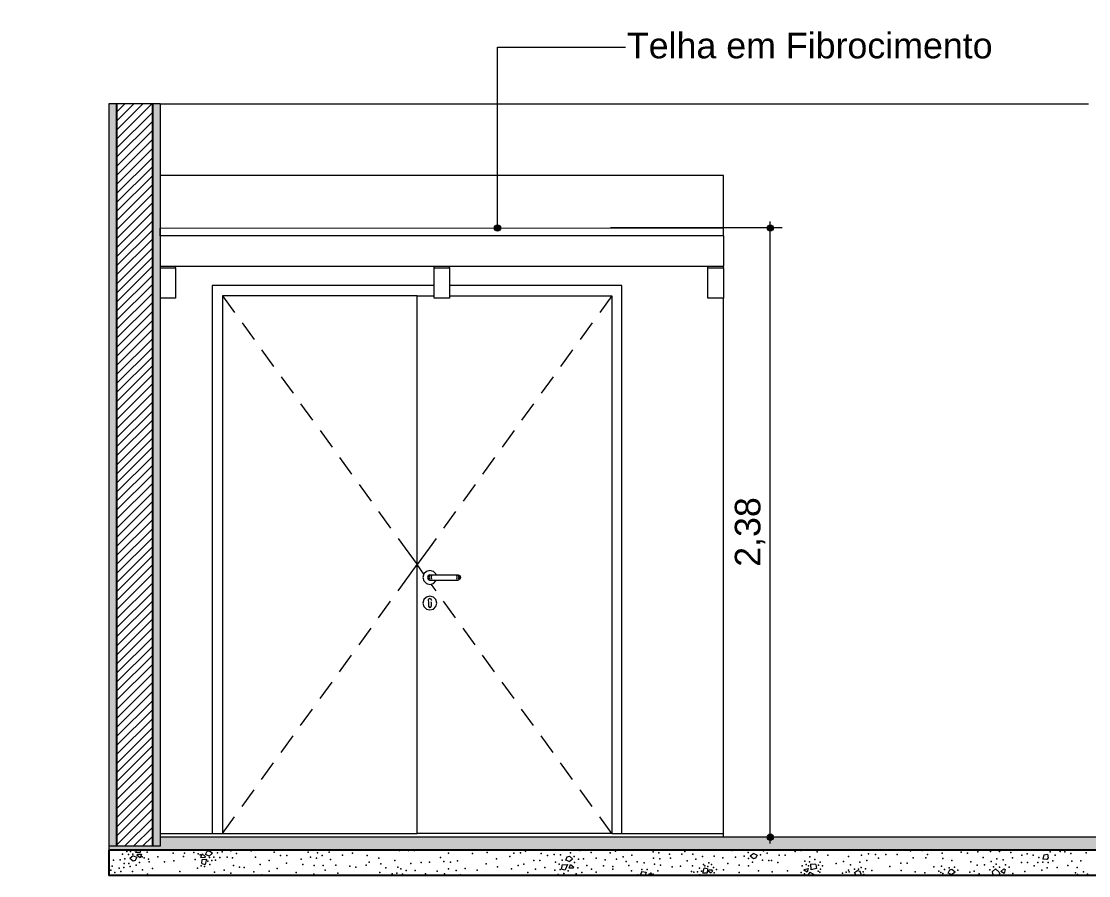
# Model space of a CAD drawing. Header units: metres. Extents: x -77 to 97, y 0 to 6.
# Drawn here: x -33.675 to -29.506, y -0.373 to 2.965 of the extents above; entities that cross this region are included whole.
import ezdxf

# ---------------------------------------------------------------- set-up
doc = ezdxf.new("R2010")
doc.units = ezdxf.units.M
doc.header["$MEASUREMENT"] = 0
doc.linetypes.add('broken', pattern=[2.46944, 1.41111, -1.05833])
for name, color, linetype in [('COTAS CORTE', 7, 'Continuous'), ('LAJES.EST', 7, 'Continuous'), ('NOTAS-LAYOUT.EXEC', 7, 'Continuous'), ('PAREDE CONSTRUIR', 7, 'Continuous')]:
    doc.layers.add(name, color=color, linetype=linetype)
for name, color, linetype, lineweight, true_color in [('COTAS CORTE_Caneta_No__25', 7, 'Continuous', 13, 0x982312), ('ESTRUTURA-COB.EST_Caneta_No__16', 7, 'Continuous', 0, 0xc9c9c9), ('LAJES.EST_Caneta_No__16', 7, 'Continuous', 0, 0xc9c9c9), ('LAJES.EST_Caneta_No__95', 7, 'Continuous', 0, 0xaeaeae), ('PAREDE CONSTRUIR_Caneta_No__16', 7, 'Continuous', 0, 0xc9c9c9), ('Portas Archicad_Caneta_No__16', 7, 'Continuous', 0, 0xc9c9c9), ('S-BEAM-____-OTLN.IFC Model_Caneta_No__16', 7, 'Continuous', 0, 0xc9c9c9)]:
    doc.layers.add(name, color=color, linetype=linetype, lineweight=lineweight, true_color=true_color)
for name, color, linetype, lineweight in [('LAJES.EST_Caneta_No__241', 7, 'Continuous', 13), ('LAJES.EST_Caneta_No__3', 7, 'Continuous', 25), ('NOTAS-LAYOUT.EXEC_Caneta_No__241', 7, 'Continuous', 13), ('NOTAS-LAYOUT.EXEC_Caneta_No__5', 7, 'Continuous', 15), ('PAREDE CONSTRUIR_Caneta_No__241', 7, 'Continuous', 13), ('PAREDE CONSTRUIR_Caneta_No__3', 7, 'Continuous', 25)]:
    doc.layers.add(name, color=color, linetype=linetype, lineweight=lineweight)
doc.styles.add('ESTILO_GERADO_1', font='arial.ttf')
doc.dimstyles.new('ESTILO_GERADO__10', dxfattribs={"dimtxt": 0.1, "dimasz": 0.0475, "dimexe": 0.18, "dimexo": 0.624631, "dimgap": 0, "dimtad": 1, "dimzin": 0, "dimdsep": 46, "dimtxsty": 'ESTILO_GERADO_1', "dimblk": 'ARROWHEAD_11', "dimblk1": 'ARROWHEAD_11', "dimblk2": 'ARROWHEAD_11', "dimcen": 0.09, "dimclrd": 256, "dimclre": 256, "dimclrt": 256, "dimadec": 0, "dimazin": 0, "dimtfac": 1, "dimtdec": 4, "dimtmove": 0, "dimatfit": 3, "dimfxl": 0, "dimtolj": 1, "dimtzin": 0, "dimarcsym": 0})
doc.dimstyles.new('ESTILO_GERADO__9', dxfattribs={"dimtxt": 0.1, "dimasz": 0.0475, "dimexe": 0.18, "dimexo": 0.712446, "dimgap": 0, "dimtad": 1, "dimzin": 0, "dimdsep": 46, "dimtxsty": 'ESTILO_GERADO_1', "dimblk": 'ARROWHEAD_11', "dimblk1": 'ARROWHEAD_11', "dimblk2": 'ARROWHEAD_11', "dimcen": 0.09, "dimclrd": 256, "dimclre": 256, "dimclrt": 256, "dimadec": 0, "dimazin": 0, "dimtfac": 1, "dimtdec": 4, "dimtmove": 0, "dimatfit": 3, "dimfxl": 0, "dimtolj": 1, "dimtzin": 0, "dimarcsym": 0})

# ---------------------------------------------------------------- blocks, each defined once
blk = doc.blocks.new('*X50', base_point=(43.1813, -0.208))
at = {"layer": 'LAJES.EST_Caneta_No__241', "color": 7, "linetype": 'Continuous', "lineweight": 13}
for p, q in [((-33.2273, -0.2831), (-33.2248, -0.273)), ((-33.2099, -0.282), (-33.2273, -0.2831)), ((-33.2221, -0.2937), (-33.2208, -0.2885)), ((-33.2208, -0.2885), (-33.2049, -0.2892)), ((-33.2049, -0.2892), (-33.2106, -0.3032)), ((-33.2095, -0.273), (-33.2099, -0.282)), ((-32.9738, -0.3023), (-32.9681, -0.2883)), ((-32.9681, -0.2883), (-32.9566, -0.2978)), ((-32.9547, -0.2902), (-32.9485, -0.2774)), ((-32.9413, -0.2966), (-32.9547, -0.2902)), ((-32.9485, -0.2774), (-32.9403, -0.2754)), ((-32.9413, -0.2966), (-32.9277, -0.2854)), ((-32.9403, -0.2754), (-32.9277, -0.2854)), ((-30.814, -0.286), (-30.8276, -0.2972)), ((-30.8196, -0.2752), (-30.8222, -0.273)), ((-30.8187, -0.273), (-30.8196, -0.2752)), ((-30.814, -0.286), (-30.8007, -0.2924)), ((-30.8074, -0.275), (-30.8066, -0.273)), ((-30.7865, -0.2731), (-30.8074, -0.275)), ((-30.7865, -0.273), (-30.7865, -0.2731)), ((-29.6827, -0.2747), (-29.6832, -0.273)), ((-29.6798, -0.273), (-29.6827, -0.2747)), ((-29.6806, -0.2919), (-29.6661, -0.2889)), ((-29.6661, -0.2889), (-29.6633, -0.3028)), ((-33.2374, -0.2949), (-33.251, -0.3061)), ((-33.2384, -0.3161), (-33.251, -0.3061)), ((-33.2302, -0.3141), (-33.2384, -0.3161)), ((-33.2374, -0.2949), (-33.224, -0.3013)), ((-33.224, -0.3013), (-33.2302, -0.3141)), ((-33.2106, -0.3032), (-33.2221, -0.2937)), ((-32.9579, -0.303), (-32.9738, -0.3023)), ((-32.9695, -0.3261), (-32.9688, -0.3095)), ((-32.9695, -0.3261), (-32.9565, -0.329)), ((-32.9688, -0.3095), (-32.9514, -0.3084)), ((-32.9566, -0.2978), (-32.9579, -0.303)), ((-32.9514, -0.3084), (-32.9565, -0.329)), ((-31.5633, -0.3479), (-31.5627, -0.3312)), ((-31.5627, -0.3312), (-31.5418, -0.3294)), ((-31.5418, -0.3294), (-31.5503, -0.3507)), ((-31.5485, -0.3119), (-31.5424, -0.2992)), ((-31.5351, -0.3183), (-31.5485, -0.3119)), ((-31.5424, -0.2992), (-31.5342, -0.2972)), ((-31.5352, -0.3432), (-31.5296, -0.3292)), ((-31.5351, -0.3183), (-31.5215, -0.3072)), ((-31.5342, -0.2972), (-31.5215, -0.3072)), ((-31.5296, -0.3292), (-31.518, -0.3387)), ((-30.815, -0.3072), (-30.8276, -0.2972)), ((-30.8068, -0.3052), (-30.815, -0.3072)), ((-30.8007, -0.2924), (-30.8068, -0.3052)), ((-30.5896, -0.3505), (-30.5903, -0.3278)), ((-30.5713, -0.3288), (-30.5903, -0.3278)), ((-30.5713, -0.3288), (-30.5693, -0.3454)), ((-29.6806, -0.2919), (-29.6848, -0.309)), ((-29.6686, -0.3094), (-29.6848, -0.309)), ((-29.6633, -0.3028), (-29.6686, -0.3094)), ((-32.1912, -0.3725), (-32.1922, -0.373)), ((-32.1912, -0.3725), (-32.1908, -0.373)), ((-31.5633, -0.3479), (-31.5503, -0.3507)), ((-31.5193, -0.344), (-31.5352, -0.3432)), ((-31.518, -0.3387), (-31.5193, -0.344)), ((-31.2511, -0.3562), (-31.2556, -0.3687)), ((-31.2432, -0.373), (-31.2556, -0.3687)), ((-31.2511, -0.3562), (-31.2347, -0.3591)), ((-31.2347, -0.3591), (-31.2384, -0.373)), ((-31.2236, -0.3675), (-31.2268, -0.373)), ((-31.2116, -0.3669), (-31.2236, -0.3675)), ((-31.2094, -0.373), (-31.2116, -0.3669)), ((-31.0131, -0.3638), (-31.008, -0.3432)), ((-30.9957, -0.3627), (-31.0131, -0.3638)), ((-30.995, -0.346), (-31.008, -0.3432)), ((-30.995, -0.346), (-30.9957, -0.3627)), ((-30.9913, -0.3554), (-30.9899, -0.3501)), ((-30.9832, -0.3621), (-30.9913, -0.3554)), ((-30.9899, -0.3501), (-30.9773, -0.3507)), ((-30.9832, -0.3621), (-30.9777, -0.36)), ((-30.9752, -0.3538), (-30.9777, -0.36)), ((-30.9752, -0.3538), (-30.9773, -0.3507)), ((-30.6177, -0.3517), (-30.6174, -0.3491)), ((-30.6047, -0.3593), (-30.6177, -0.3517)), ((-30.6174, -0.3491), (-30.6013, -0.3446)), ((-30.6013, -0.3446), (-30.6047, -0.3593)), ((-30.5954, -0.3599), (-30.6043, -0.373)), ((-30.5954, -0.3599), (-30.5802, -0.3667)), ((-30.5693, -0.3454), (-30.5896, -0.3505)), ((-30.5802, -0.3667), (-30.5821, -0.373)), ((-30.4433, -0.373), (-30.4418, -0.3706)), ((-30.4418, -0.3706), (-30.4367, -0.373)), ((-30.4199, -0.361), (-30.4082, -0.353)), ((-30.4138, -0.373), (-30.4199, -0.361)), ((-30.4082, -0.353), (-30.4001, -0.3553)), ((-30.403, -0.373), (-30.3941, -0.3703)), ((-30.4001, -0.3553), (-30.3941, -0.3703)), ((-30.0545, -0.3627), (-30.0483, -0.35)), ((-30.0411, -0.3691), (-30.0545, -0.3627)), ((-30.0483, -0.35), (-30.0401, -0.3479)), ((-30.0411, -0.3691), (-30.0275, -0.3579)), ((-30.0401, -0.3479), (-30.0275, -0.3579)), ((-29.8808, -0.3573), (-29.8692, -0.3461)), ((-29.8799, -0.3656), (-29.8808, -0.3573)), ((-29.8799, -0.3656), (-29.8772, -0.373)), ((-29.8692, -0.3461), (-29.857, -0.3587)), ((-29.857, -0.3587), (-29.8527, -0.3657)), ((-29.8569, -0.373), (-29.8527, -0.3657)), ((-29.8484, -0.357), (-29.8374, -0.3468)), ((-29.8353, -0.3645), (-29.8484, -0.357)), ((-29.8374, -0.3468), (-29.8324, -0.3489)), ((-29.8324, -0.3489), (-29.8353, -0.3645))]:
    blk.add_line(p, q, dxfattribs=at)
for p in [(-33.2794, -0.2896), (-33.2626, -0.2786), (-33.2561, -0.2902), (-33.2481, -0.278), (-33.2385, -0.2889), (-33.2326, -0.2747), (-33.1833, -0.2813), (-33.0813, -0.2856), (-33.037, -0.2847), (-33.0013, -0.2829), (-32.9838, -0.2883), (-32.9084, -0.2844), (-32.8898, -0.2804), (-32.856, -0.2761), (-32.8337, -0.286), (-32.7773, -0.2754), (-32.7385, -0.2739), (-32.6875, -0.2814), (-32.5541, -0.2809), (-32.5183, -0.2835), (-32.5077, -0.2734), (-32.4726, -0.2811), (-32.381, -0.2848), (-32.1982, -0.2751), (-32.1627, -0.2744), (-32.1388, -0.2743), (-32.0061, -0.2846), (-31.913, -0.2867), (-31.8553, -0.283), (-31.7506, -0.2853), (-31.7247, -0.2843), (-31.7053, -0.2768), (-31.6442, -0.2861), (-31.5935, -0.2901), (-31.5693, -0.2916), (-31.5303, -0.2841), (-31.4929, -0.2751), (-31.4487, -0.2822), (-31.3896, -0.2737), (-31.3752, -0.2844), (-31.3535, -0.2779), (-31.3102, -0.2731), (-31.2068, -0.2803), (-31.1842, -0.2836), (-31.1431, -0.2895), (-31.0943, -0.2887), (-31.0828, -0.2791), (-31.0519, -0.2894), (-30.9636, -0.2731), (-30.8976, -0.2745), (-30.8358, -0.2825), (-30.7876, -0.2917), (-30.7754, -0.2761), (-30.7615, -0.2845), (-30.6525, -0.2792), (-30.6302, -0.2744), (-30.5656, -0.2799), (-30.3658, -0.2874), (-30.3389, -0.2903), (-30.2979, -0.2907), (-30.2533, -0.2907), (-30.2021, -0.2762), (-30.1557, -0.2746), (-30.1359, -0.29), (-30.0785, -0.2851), (-30.0035, -0.2813), (-29.9792, -0.285), (-29.9387, -0.2805), (-29.8895, -0.279), (-29.8546, -0.2789), (-29.8099, -0.2823), (-29.7457, -0.288), (-29.6561, -0.2804), (-29.617, -0.2792), (-29.599, -0.2798), (-29.575, -0.2863), (-29.5149, -0.2842), (-33.315, -0.313), (-33.2889, -0.311), (-33.2735, -0.3255), (-33.2703, -0.3071), (-33.2542, -0.3249), (-33.2257, -0.3323), (-33.2127, -0.3219), (-33.203, -0.2993), (-33.1949, -0.3032), (-33.1774, -0.3086), (-33.1755, -0.3196), (-33.1415, -0.3001), (-33.1153, -0.3194), (-33.0786, -0.315), (-33.041, -0.2985), (-32.9954, -0.3102), (-32.9757, -0.2922), (-32.9461, -0.3168), (-32.9402, -0.3026), (-32.9386, -0.329), (-32.9306, -0.3135), (-32.9226, -0.3013), (-32.9161, -0.3129), (-32.8993, -0.3019), (-32.8708, -0.3013), (-32.8495, -0.3035), (-32.8462, -0.3333), (-32.7602, -0.3013), (-32.7416, -0.3294), (-32.7063, -0.3144), (-32.6621, -0.2948), (-32.6395, -0.3238), (-32.6379, -0.2947), (-32.5818, -0.3082), (-32.5753, -0.3297), (-32.5456, -0.3006), (-32.5305, -0.3332), (-32.5212, -0.3044), (-32.4991, -0.294), (-32.4956, -0.3331), (-32.4672, -0.31), (-32.4464, -0.3315), (-32.4198, -0.2926), (-32.328, -0.3314), (-32.3238, -0.2941), (-32.3166, -0.3201), (-32.2786, -0.3042), (-32.2706, -0.3265), (-32.2158, -0.3133), (-32.1532, -0.3258), (-32.1128, -0.322), (-32.0808, -0.3199), (-32.0379, -0.3023), (-32.025, -0.3172), (-31.9981, -0.3201), (-31.9704, -0.3148), (-31.8587, -0.3262), (-31.8182, -0.3073), (-31.7671, -0.2982), (-31.7337, -0.3331), (-31.7114, -0.3283), (-31.6733, -0.3141), (-31.6497, -0.3141), (-31.6197, -0.2942), (-31.5877, -0.3199), (-31.5737, -0.3283), (-31.5616, -0.3127), (-31.5152, -0.298), (-31.5134, -0.3219), (-31.4984, -0.3082), (-31.4785, -0.3071), (-31.4663, -0.333), (-31.4294, -0.3043), (-31.3949, -0.3109), (-31.3504, -0.3092), (-31.3242, -0.2988), (-31.312, -0.3181), (-31.3023, -0.3329), (-31.2899, -0.2923), (-31.2696, -0.3188), (-31.242, -0.3225), (-31.205, -0.3043), (-31.201, -0.3284), (-31.1802, -0.3077), (-31.1784, -0.3317), (-31.1389, -0.3042), (-31.074, -0.3152), (-31.0397, -0.3087), (-31.0135, -0.2983), (-31.0105, -0.3296), (-30.9887, -0.3231), (-30.9785, -0.329), (-30.9691, -0.2966), (-30.9345, -0.3032), (-30.9152, -0.3253), (-30.8854, -0.3005), (-30.871, -0.3324), (-30.8508, -0.2962), (-30.834, -0.3064), (-30.8188, -0.3203), (-30.7798, -0.3128), (-30.7556, -0.3143), (-30.7442, -0.3133), (-30.7197, -0.3214), (-30.7142, -0.2934), (-30.6906, -0.2934), (-30.6143, -0.3164), (-30.6093, -0.3294), (-30.5964, -0.3185), (-30.5948, -0.2993), (-30.5747, -0.3094), (-30.5611, -0.3317), (-30.5543, -0.3208), (-30.5251, -0.2935), (-30.4925, -0.3259), (-30.4635, -0.3183), (-30.4439, -0.2977), (-30.436, -0.3303), (-30.4001, -0.3198), (-30.3935, -0.2927), (-30.3718, -0.3138), (-30.326, -0.3052), (-30.2391, -0.3241), (-30.2152, -0.324), (-30.1907, -0.3033), (-30.1419, -0.3033), (-30.0759, -0.3056), (-30.0401, -0.3134), (-29.9654, -0.3194), (-29.9417, -0.3315), (-29.9179, -0.302), (-29.9126, -0.331), (-29.8861, -0.318), (-29.8668, -0.3285), (-29.864, -0.3076), (-29.8396, -0.3114), (-29.831, -0.3311), (-29.8034, -0.3038), (-29.7685, -0.3219), (-29.767, -0.2927), (-29.7444, -0.3217), (-29.7223, -0.2925), (-29.7038, -0.3222), (-29.7002, -0.3022), (-29.6842, -0.3202), (-29.6638, -0.3221), (-29.6463, -0.3152), (-29.6372, -0.2926), (-29.5717, -0.3162), (-29.5357, -0.3153), (-33.3261, -0.3716), (-33.3256, -0.3511), (-33.3203, -0.3364), (-33.309, -0.3606), (-33.2922, -0.344), (-33.2863, -0.3566), (-33.2738, -0.3405), (-33.2497, -0.3375), (-33.2409, -0.3571), (-33.2017, -0.35), (-33.1824, -0.3677), (-33.1624, -0.3448), (-33.0561, -0.3564), (-32.986, -0.3431), (-32.9716, -0.3344), (-32.9596, -0.3375), (-32.9203, -0.3591), (-32.882, -0.352), (-32.857, -0.3631), (-32.8222, -0.3399), (-32.8042, -0.3405), (-32.7668, -0.3576), (-32.7355, -0.37), (-32.7068, -0.3549), (-32.6754, -0.3455), (-32.6014, -0.361), (-32.5321, -0.3676), (-32.4884, -0.3518), (-32.4381, -0.3638), (-32.392, -0.3361), (-32.3676, -0.3398), (-32.2748, -0.361), (-32.2508, -0.3419), (-32.2268, -0.3662), (-32.2078, -0.3637), (-32.2044, -0.3404), (-32.1921, -0.3468), (-32.1861, -0.3678), (-32.1718, -0.3529), (-32.1365, -0.3523), (-32.0965, -0.3665), (-32.0499, -0.3556), (-32.022, -0.3655), (-32.006, -0.3462), (-31.9768, -0.3524), (-31.9588, -0.3696), (-31.9412, -0.3448), (-31.8939, -0.352), (-31.8149, -0.3391), (-31.7603, -0.3464), (-31.6967, -0.361), (-31.666, -0.3482), (-31.6381, -0.3716), (-31.6299, -0.3412), (-31.5906, -0.3519), (-31.5781, -0.369), (-31.5702, -0.3486), (-31.5554, -0.365), (-31.5382, -0.354), (-31.5075, -0.3654), (-31.5016, -0.343), (-31.4856, -0.3607), (-31.447, -0.3475), (-31.43, -0.3589), (-31.4003, -0.3344), (-31.3639, -0.3479), (-31.3637, -0.3374), (-31.292, -0.3544), (-31.2668, -0.37), (-31.2509, -0.3493), (-31.2302, -0.3486), (-31.2164, -0.3627), (-31.2064, -0.3677), (-31.189, -0.3543), (-31.1332, -0.3389), (-31.1006, -0.3355), (-31.0572, -0.3563), (-31.0537, -0.3344), (-31.0484, -0.3593), (-31.0419, -0.3709), (-31.0339, -0.3587), (-31.0259, -0.3431), (-31.0243, -0.3696), (-31.0184, -0.3554), (-31.0049, -0.3346), (-30.9929, -0.3378), (-30.9712, -0.3405), (-30.9691, -0.3619), (-30.9598, -0.3486), (-30.9315, -0.3504), (-30.8707, -0.361), (-30.8346, -0.3342), (-30.795, -0.3538), (-30.7414, -0.3587), (-30.6816, -0.3542), (-30.6286, -0.3608), (-30.6246, -0.3344), (-30.6156, -0.3662), (-30.6003, -0.3347), (-30.5619, -0.3555), (-30.5559, -0.3594), (-30.5537, -0.3478), (-30.5455, -0.3351), (-30.5195, -0.3724), (-30.4668, -0.3636), (-30.4523, -0.3589), (-30.4434, -0.3513), (-30.4411, -0.3581), (-30.4207, -0.3473), (-30.4053, -0.3473), (-30.3945, -0.3409), (-30.386, -0.3578), (-30.3845, -0.3688), (-30.3779, -0.3463), (-30.3529, -0.3532), (-30.2818, -0.3372), (-30.2378, -0.3524), (-30.184, -0.3586), (-30.1454, -0.362), (-30.1102, -0.3389), (-30.0988, -0.3712), (-30.0904, -0.3558), (-30.0836, -0.3608), (-30.0809, -0.3355), (-30.0755, -0.3648), (-30.0691, -0.3488), (-30.0644, -0.3725), (-30.051, -0.3425), (-30.0304, -0.3398), (-30.0174, -0.3516), (-29.9699, -0.3594), (-29.9529, -0.355), (-29.9329, -0.3653), (-29.9042, -0.3706), (-29.8915, -0.35), (-29.8775, -0.3386), (-29.8535, -0.34), (-29.8157, -0.3396), (-29.8022, -0.3651), (-29.7549, -0.357), (-29.7277, -0.3729), (-29.719, -0.3351), (-29.6882, -0.3519), (-29.668, -0.3427), (-29.6292, -0.3412), (-29.5875, -0.3336), (-29.5569, -0.362), (-29.5505, -0.3405), (-29.5494, -0.3689), (-29.5263, -0.3576), (-29.5108, -0.3672)]:
    blk.add_point(p, dxfattribs=at)
blk = doc.blocks.new('*D60', base_point=(43.1813, -0.208))
at = {"layer": 'COTAS CORTE_Caneta_No__25', "linetype": 'Continuous', "lineweight": 13, "true_color": 0x982312}
for points in [[(-30.7618, 2.1572), (-30.7609, 2.1524), (-30.7582, 2.1483), (-30.7541, 2.1456), (-30.7493, 2.1447), (-30.7445, 2.1456), (-30.7405, 2.1483), (-30.7378, 2.1524), (-30.7368, 2.1572), (-30.7378, 2.1619), (-30.7405, 2.166), (-30.7445, 2.1687), (-30.7493, 2.1697), (-30.7541, 2.1687), (-30.7582, 2.166), (-30.7609, 2.1619)], [(-30.7618, -0.223), (-30.7609, -0.2278), (-30.7582, -0.2318), (-30.7541, -0.2345), (-30.7493, -0.2355), (-30.7445, -0.2345), (-30.7405, -0.2318), (-30.7378, -0.2278), (-30.7368, -0.223), (-30.7378, -0.2182), (-30.7405, -0.2142), (-30.7445, -0.2114), (-30.7493, -0.2105), (-30.7541, -0.2114), (-30.7582, -0.2142), (-30.7609, -0.2182)]]:
    blk.add_hatch(color=24, dxfattribs=at).paths.add_polyline_path(points)
at = {"layer": 'COTAS CORTE_Caneta_No__25', "color": 24, "linetype": 'Continuous', "lineweight": 13, "true_color": 0x982312}
for p, q in [((-30.7493, 2.1697), (-30.7493, 2.1822)), ((-30.7618, 2.1572), (-31.3739, 2.1572)), ((-30.7493, -0.2105), (-30.7493, 2.1447)), ((-30.7024, 2.1572), (-30.7368, 2.1572)), ((-30.7618, -0.223), (-30.7962, -0.223)), ((-30.7493, -0.248), (-30.7493, -0.2355)), ((-30.1247, -0.223), (-30.7368, -0.223))]:
    blk.add_line(p, q, dxfattribs=at)
for centre in [(-30.7493, 2.1572), (-30.7493, -0.223)]:
    blk.add_circle(centre, 0.0125, dxfattribs=at)
at = {"layer": 'COTAS CORTE_Caneta_No__25', "color": 24, "lineweight": 13, "true_color": 0x982312, "insert": (-30.7693, 0.8336), "char_height": 0.1, "attachment_point": 7, "rotation": 90, "style": 'ESTILO_GERADO_1'}
blk.add_mtext('\\A1;{\\pql;\\fArial|b0|i0|c0|p0;\\W1.000000;2,38}', dxfattribs=at)
blk = doc.blocks.new('ARROWHEAD_11')
at = {"color": 0, "linetype": 'Continuous', "lineweight": 0}
blk.add_line((0, 0), (-1, 0), dxfattribs=at)
at = {"color": 0, "linetype": 'Continuous', "lineweight": 0, "const_width": 0.25, "flags": 128}
blk.add_lwpolyline([(-0.125, 0, 1), (0.125, 0, 1)], format="xyb", close=True, dxfattribs=at)
blk = doc.blocks.new('*D61', base_point=(43.1813, -0.208))
at = {"layer": 'COTAS CORTE_Caneta_No__25', "linetype": 'Continuous', "lineweight": 13, "true_color": 0x982312}
for points in [[(-19.8174, 2.952), (-19.8165, 2.9472), (-19.8137, 2.9432), (-19.8097, 2.9405), (-19.8049, 2.9395), (-19.8001, 2.9405), (-19.7961, 2.9432), (-19.7934, 2.9472), (-19.7924, 2.952), (-19.7934, 2.9568), (-19.7961, 2.9608), (-19.8001, 2.9636), (-19.8049, 2.9645), (-19.8097, 2.9636), (-19.8137, 2.9608), (-19.8165, 2.9568)], [(-19.8174, 2.942), (-19.8165, 2.9372), (-19.8137, 2.9332), (-19.8097, 2.9305), (-19.8049, 2.9295), (-19.8001, 2.9305), (-19.7961, 2.9332), (-19.7934, 2.9372), (-19.7924, 2.942), (-19.7934, 2.9468), (-19.7961, 2.9508), (-19.8001, 2.9536), (-19.8049, 2.9545), (-19.8097, 2.9536), (-19.8137, 2.9508), (-19.8165, 2.9468)], [(-19.8174, -0.208), (-19.8165, -0.2128), (-19.8137, -0.2168), (-19.8097, -0.2195), (-19.8049, -0.2205), (-19.8001, -0.2195), (-19.7961, -0.2168), (-19.7934, -0.2128), (-19.7924, -0.208), (-19.7934, -0.2032), (-19.7961, -0.1992), (-19.8001, -0.1964), (-19.8049, -0.1955), (-19.8097, -0.1964), (-19.8137, -0.1992), (-19.8165, -0.2032)]]:
    blk.add_hatch(color=24, dxfattribs=at).paths.add_polyline_path(points)
at = {"layer": 'COTAS CORTE_Caneta_No__25', "color": 24, "linetype": 'Continuous', "lineweight": 13, "true_color": 0x982312}
for p, q in [((-19.8174, 2.942), (-19.8518, 2.942)), ((-19.8049, -0.1955), (-19.8049, 2.9295)), ((-19.0925, 2.942), (-19.7924, 2.942)), ((-19.8174, -0.208), (-19.8518, -0.208)), ((-19.0925, -0.208), (-19.7924, -0.208)), ((-19.8049, -0.233), (-19.8049, -0.2205))]:
    blk.add_line(p, q, dxfattribs=at)
for centre in [(-19.8049, 2.942), (-19.8049, -0.208)]:
    blk.add_circle(centre, 0.0125, dxfattribs=at)
at = {"layer": 'COTAS CORTE_Caneta_No__25', "color": 24, "lineweight": 13, "true_color": 0x982312, "char_height": 0.1, "attachment_point": 7, "rotation": 90, "style": 'ESTILO_GERADO_1'}
for s, insert in [('\\A1;{\\pql;\\fArial|b0|i0|c0|p0;\\W1.000000;0,01}', (-19.8249, 2.6626)), ('\\A1;{\\pql;\\fArial|b0|i0|c0|p0;\\W1.000000;3,15}', (-19.8249, 1.1001))]:
    blk.add_mtext(s, dxfattribs=dict(at, insert=insert))
blk = doc.blocks.new('Rótulo_11_2', base_point=(-31.8145, 2.1571))
at = {"layer": 'NOTAS-LAYOUT.EXEC', "linetype": 'Continuous', "lineweight": 0, "true_color": 0x000000}
blk.add_hatch(color=18, dxfattribs=at).paths.add_polyline_path([(-31.827, 2.1571), (-31.826, 2.1524), (-31.8233, 2.1483), (-31.8193, 2.1456), (-31.8145, 2.1446), (-31.8097, 2.1456), (-31.8057, 2.1483), (-31.8029, 2.1524), (-31.802, 2.1571), (-31.8029, 2.1619), (-31.8057, 2.166), (-31.8097, 2.1687), (-31.8145, 2.1696), (-31.8193, 2.1687), (-31.8233, 2.166), (-31.826, 2.1619)])
at = {"layer": 'NOTAS-LAYOUT.EXEC_Caneta_No__241', "color": 7, "linetype": 'broken', "lineweight": 13}
for p, q in [((-31.8145, 2.1696), (-31.8145, 2.8642)), ((-31.8145, 2.8642), (-31.3145, 2.8642))]:
    blk.add_line(p, q, dxfattribs=at)
at = {"layer": 'NOTAS-LAYOUT.EXEC_Caneta_No__5', "color": 7, "linetype": 'Continuous', "lineweight": 15}
blk.add_circle((-31.8145, 2.1571), 0.0125, dxfattribs=at)
at = {"layer": 'NOTAS-LAYOUT.EXEC_Caneta_No__241', "color": 7, "lineweight": 13, "insert": (-31.3095, 2.92), "char_height": 0.1, "attachment_point": 1, "style": 'ESTILO_GERADO_1'}
blk.add_mtext('\\A1;{\\pql;\\pt0,241;\\fArial|b0|i0|c0|p0;\\W1.000000;Telha em Fibrocimento\\fArial|b0|i0|c0|p0;\\W1.000000;\\A1{\\H.66x;\\S^  ;}\\fArial|b0|i0|c0|p0;\\W1.000000;\\fArial|b0|i0|c0|p0;\\W1.000000;\\A1{\\H.66x;\\S^  ;}\\fArial|b0|i0|c0|p0;\\W1.000000;\\fArial|b0|i0|c0|p0;\\W1.000000;\\fArial|b0|i0|c0|p0;\\W1.000000;\\fArial|b0|i0|c0|p0;\\W1.000000;\\fArial|b0|i0|c0|p0;\\W1.000000;\\fArial|b0|i0|c0|p0;\\W1.000000;\\fArial|b0|i0|c0|p0;\\W1.000000;\\A1{\\H.66x;\\S^  ;}\\fArial|b0|i0|c0|p0;\\W1.000000;\\fArial|b0|i0|c0|p0;\\W1.000000;\\A1{\\H.66x;\\S^  ;}\\fArial|b0|i0|c0|p0;\\W1.000000;\\fArial|b0|i0|c0|p0;\\W1.000000;\\fArial|b0|i0|c0|p0;\\W1.000000;\\fArial|b0|i0|c0|p0;\\W1.000000;\\fArial|b0|i0|c0|p0;\\W1.000000;\\fArial|b0|i0|c0|p0;\\W1.000000;\\fArial|b0|i0|c0|p0;\\W1.000000;\\A1{\\H.66x;\\S^  ;}\\fArial|b0|i0|c0|p0;\\W1.000000;\\fArial|b0|i0|c0|p0;\\W1.000000;\\A1{\\H.66x;\\S^  ;}\\fArial|b0|i0|c0|p0;\\W1.000000;\\fArial|b0|i0|c0|p0;\\W1.000000;\\fArial|b0|i0|c0|p0;\\W1.000000;\\fArial|b0|i0|c0|p0;\\W1.000000;\\fArial|b0|i0|c0|p0;\\W1.000000;\\fArial|b0|i0|c0|p0;\\W1.000000;\\fArial|b0|i0|c0|p0;\\W1.000000;\\A1{\\H.66x;\\S^  ;}\\fArial|b0|i0|c0|p0;\\W1.000000;\\fArial|b0|i0|c0|p0;\\W1.000000;\\A1{\\H.66x;\\S^  ;}\\fArial|b0|i0|c0|p0;\\W1.000000;\\fArial|b0|i0|c0|p0;\\W1.000000;\\fArial|b0|i0|c0|p0;\\W1.000000;\\fArial|b0|i0|c0|p0;\\W1.000000;\\fArial|b0|i0|c0|p0;\\W1.000000;\\fArial|b0|i0|c0|p0;\\W1.000000;\\fArial|b0|i0|c0|p0;\\W1.000000;\\A1{\\H.66x;\\S^  ;}\\fArial|b0|i0|c0|p0;\\W1.000000;\\fArial|b0|i0|c0|p0;\\W1.000000;\\A1{\\H.66x;\\S^  ;}\\fArial|b0|i0|c0|p0;\\W1.000000;\\fArial|b0|i0|c0|p0;\\W1.000000;\\fArial|b0|i0|c0|p0;\\W1.000000;\\fArial|b0|i0|c0|p0;\\W1.000000;\\fArial|b0|i0|c0|p0;\\W1.000000;\\fArial|b0|i0|c0|p0;\\W1.000000;\\fArial|b0|i0|c0|p0;\\W1.000000;\\A1{\\H.66x;\\S^  ;}\\fArial|b0|i0|c0|p0;\\W1.000000;}', dxfattribs=at)

msp = doc.modelspace()

# ---------------------------------------------------------------- hatches: boundary and pattern name
at = {"layer": 'LAJES.EST_Caneta_No__95', "linetype": 'Continuous', "lineweight": 0, "true_color": 0xaeaeae}
msp.add_hatch(color=253, dxfattribs=at).paths.add_polyline_path([(-33.3327, -0.273), (-23.3328, -0.273), (-23.3328, -0.223), (-33.1327, -0.223), (-33.1327, -0.258), (-33.3327, -0.258)])
at = {"layer": 'PAREDE CONSTRUIR', "linetype": 'Continuous', "lineweight": 0, "true_color": 0xffffff}
for points in [[(-33.3327, 2.642), (-33.3327, -0.258), (-33.3027, -0.258), (-33.3027, 2.642)], [(-33.1627, -0.258), (-33.1327, -0.258), (-33.1327, 2.642), (-33.1627, 2.642)]]:
    msp.add_hatch(color=7, dxfattribs=at).paths.add_polyline_path(points)
at = {"layer": 'PAREDE CONSTRUIR', "linetype": 'Continuous', "lineweight": 0, "true_color": 0x000000}
h = msp.add_hatch(dxfattribs=at)
h.set_pattern_fill('common_brick_0002', color=18, style=0, pattern_type=2)
h.set_pattern_definition([(45, (43.181277, -0.207991), (-0.0176776695, 0.0176776695), [])])
h.paths.add_polyline_path([(-33.3027, 2.642), (-33.3027, -0.258), (-33.1627, -0.258), (-33.1627, 2.642)])

# ---------------------------------------------------------------- linework, layer by layer
at = {"layer": 'ESTRUTURA-COB.EST_Caneta_No__16', "color": 9, "linetype": 'Continuous', "lineweight": 0, "true_color": 0xc9c9c9}
for p, q in [((-30.9327, 2.3622), (-33.1327, 2.3621)), ((-30.9327, 2.1572), (-30.9327, 2.3622)), ((-33.1327, 2.1571), (-30.9327, 2.1572)), ((-33.1327, 2.127), (-33.1327, 2.1571)), ((-30.9327, 2.127), (-33.1327, 2.127)), ((-30.9327, 2.127), (-30.9327, 2.1572))]:
    msp.add_line(p, q, dxfattribs=at)
at = {"layer": 'LAJES.EST_Caneta_No__16', "color": 9, "linetype": 'Continuous', "lineweight": 0, "true_color": 0xc9c9c9}
msp.add_line((-30.9327, -0.223), (-30.9327, -0.208), dxfattribs=at)
at = {"layer": 'LAJES.EST_Caneta_No__241', "color": 7, "linetype": 'Continuous', "lineweight": 13}
for p, q in [((-23.3328, -0.223), (-33.1327, -0.223)), ((-33.3327, -0.258), (-33.3327, -0.273))]:
    msp.add_line(p, q, dxfattribs=at)
at = {"layer": 'LAJES.EST_Caneta_No__241', "color": 7, "linetype": 'Continuous', "lineweight": 13, "flags": 128}
msp.add_lwpolyline([(-33.1327, -0.258), (-33.1627, -0.258), (-33.3027, -0.258), (-33.3327, -0.258)], dxfattribs=at)
at = {"layer": 'LAJES.EST_Caneta_No__3', "color": 7, "linetype": 'Continuous', "lineweight": 25}
for p, q in [((-33.3327, -0.273), (-33.3327, -0.373)), ((-23.3328, -0.273), (-33.3327, -0.273)), ((-23.3328, -0.373), (-33.3327, -0.373))]:
    msp.add_line(p, q, dxfattribs=at)
at = {"layer": 'PAREDE CONSTRUIR_Caneta_No__16', "color": 9, "linetype": 'Continuous', "lineweight": 0, "true_color": 0xc9c9c9}
for p, q in [((-33.1327, 2.642), (-29.5058, 2.642)), ((-30.9627, 2.3622), (-31.1027, 2.3622)), ((-30.9327, 2.002), (-30.9327, 2.0077)), ((-30.9327, -0.208), (-30.9327, 1.8826)), ((-33.1327, -0.208), (-32.9288, -0.208)), ((-31.3288, -0.208), (-30.9327, -0.208))]:
    msp.add_line(p, q, dxfattribs=at)
at = {"layer": 'PAREDE CONSTRUIR_Caneta_No__241', "color": 7, "linetype": 'Continuous', "lineweight": 13}
for p, q in [((-33.3327, 2.642), (-33.3327, -0.258)), ((-33.1327, 2.642), (-33.1327, -0.223)), ((-33.1327, -0.223), (-33.1327, -0.258))]:
    msp.add_line(p, q, dxfattribs=at)
at = {"layer": 'PAREDE CONSTRUIR_Caneta_No__241', "color": 7, "linetype": 'Continuous', "lineweight": 13, "flags": 128}
msp.add_lwpolyline([(-33.1327, 2.642), (-33.1627, 2.642), (-33.3027, 2.642), (-33.3327, 2.642)], dxfattribs=at)
at = {"layer": 'PAREDE CONSTRUIR_Caneta_No__3', "color": 7, "linetype": 'Continuous', "lineweight": 25}
for p, q in [((-33.3027, 2.642), (-33.3027, -0.258)), ((-33.1627, 2.642), (-33.1627, -0.258))]:
    msp.add_line(p, q, dxfattribs=at)
at = {"layer": 'Portas Archicad_Caneta_No__16', "color": 9, "linetype": 'Continuous', "lineweight": 0, "true_color": 0xc9c9c9}
for p, q in [((-32.9288, 1.932), (-32.9288, 1.882)), ((-32.0627, 1.932), (-32.9288, 1.932)), ((-31.3288, 1.932), (-32.0027, 1.932)), ((-31.3288, 1.882), (-31.3288, 1.932)), ((-32.9288, 1.882), (-32.9288, -0.208)), ((-32.8888, 1.892), (-32.8419, 1.8272)), ((-32.1288, 1.892), (-32.8888, 1.892)), ((-32.8888, 1.892), (-32.8888, -0.208)), ((-32.1288, -0.208), (-32.1288, 1.892)), ((-32.1288, 1.892), (-32.0627, 1.892)), ((-32.0027, 1.892), (-31.3688, 1.892)), ((-31.3688, 1.892), (-31.4157, 1.8272)), ((-31.3688, 1.892), (-31.3688, -0.208)), ((-31.3288, -0.208), (-31.3288, 1.882)), ((-32.8126, 1.7867), (-32.7656, 1.7219)), ((-31.445, 1.7867), (-31.4919, 1.7219)), ((-32.7363, 1.6814), (-32.6894, 1.6166)), ((-31.5212, 1.6814), (-31.5681, 1.6166)), ((-32.6601, 1.5761), (-32.6132, 1.5113)), ((-31.5974, 1.5761), (-31.6444, 1.5113)), ((-32.5839, 1.4708), (-32.537, 1.406)), ((-31.6737, 1.4708), (-31.7206, 1.406)), ((-32.5077, 1.3655), (-32.4608, 1.3007)), ((-31.7499, 1.3655), (-31.7968, 1.3007)), ((-32.4314, 1.2602), (-32.3845, 1.1953)), ((-31.8261, 1.2602), (-31.873, 1.1953)), ((-32.3552, 1.1548), (-32.3083, 1.09)), ((-31.9023, 1.1548), (-31.9492, 1.09)), ((-32.279, 1.0495), (-32.2321, 0.9847)), ((-31.9786, 1.0495), (-32.0255, 0.9847)), ((-32.2028, 0.9442), (-32.1757, 0.9068)), ((-32.0548, 0.9442), (-32.0819, 0.9068)), ((-32.1757, 0.9068), (-32.1288, 0.842)), ((-32.0819, 0.9068), (-32.1288, 0.842)), ((-32.1757, 0.7772), (-32.1288, 0.842)), ((-32.1022, 0.8053), (-32.1288, 0.842)), ((-32.1022, 0.8055), (-32.1058, 0.792)), ((-32.0923, 0.8154), (-32.1022, 0.8055)), ((-32.0788, 0.819), (-32.0923, 0.8154)), ((-32.0858, 0.7991), (-32.0888, 0.792)), ((-32.0843, 0.7991), (-32.0871, 0.792)), ((-32.0788, 0.802), (-32.0858, 0.7991)), ((-32.0795, 0.7991), (-32.0816, 0.792)), ((-32.0653, 0.8154), (-32.0788, 0.819)), ((-32.0788, 0.802), (-32.0776, 0.802)), ((-32.0776, 0.802), (-32.0744, 0.802)), ((-32.0744, 0.802), (-32.0695, 0.802)), ((-32.0723, 0.7991), (-32.0734, 0.792)), ((-32.0695, 0.802), (-32.0638, 0.802)), ((-32.0554, 0.8055), (-32.0653, 0.8154)), ((-32.0638, 0.802), (-31.9838, 0.802)), ((-32.0545, 0.802), (-32.0554, 0.8055)), ((-31.9838, 0.802), (-31.978, 0.802)), ((-31.978, 0.802), (-31.9732, 0.802)), ((-31.9753, 0.7991), (-31.9741, 0.792)), ((-31.9732, 0.802), (-31.9699, 0.802)), ((-31.9699, 0.802), (-31.9688, 0.802)), ((-31.9688, 0.802), (-31.9617, 0.7991)), ((-31.9681, 0.7991), (-31.966, 0.792)), ((-31.9633, 0.7991), (-31.9605, 0.792)), ((-31.9617, 0.7991), (-31.9588, 0.792)), ((-32.2028, 0.7398), (-32.1757, 0.7772)), ((-32.1058, 0.792), (-32.1022, 0.7785)), ((-32.1022, 0.7785), (-32.0923, 0.7686)), ((-32.0923, 0.7686), (-32.0788, 0.765)), ((-32.0888, 0.792), (-32.0858, 0.7849)), ((-32.0871, 0.792), (-32.0843, 0.7849)), ((-32.0858, 0.7849), (-32.0788, 0.782)), ((-32.0816, 0.792), (-32.0795, 0.7849)), ((-32.0788, 0.782), (-32.0776, 0.782)), ((-32.0788, 0.765), (-32.0653, 0.7686)), ((-32.0776, 0.782), (-32.0744, 0.782)), ((-32.0744, 0.782), (-32.0695, 0.782)), ((-32.0548, 0.7398), (-32.074, 0.7663)), ((-32.0734, 0.792), (-32.0723, 0.7849)), ((-32.0695, 0.782), (-32.0638, 0.782)), ((-32.0653, 0.7686), (-32.0554, 0.7785)), ((-32.0638, 0.782), (-31.9838, 0.782)), ((-32.0554, 0.7785), (-32.0545, 0.782)), ((-31.9838, 0.782), (-31.978, 0.782)), ((-31.978, 0.782), (-31.9732, 0.782)), ((-31.9741, 0.792), (-31.9753, 0.7849)), ((-31.9732, 0.782), (-31.9699, 0.782)), ((-31.9699, 0.782), (-31.9688, 0.782)), ((-31.9617, 0.7849), (-31.9688, 0.782)), ((-31.966, 0.792), (-31.9681, 0.7849)), ((-31.9605, 0.792), (-31.9633, 0.7849)), ((-31.9588, 0.792), (-31.9617, 0.7849)), ((-32.0923, 0.7154), (-32.1022, 0.7055)), ((-32.0788, 0.719), (-32.0923, 0.7154)), ((-32.0788, 0.7094), (-32.0842, 0.7072)), ((-32.0653, 0.7154), (-32.0788, 0.719)), ((-32.0734, 0.7072), (-32.0788, 0.7094)), ((-32.0554, 0.7055), (-32.0653, 0.7154)), ((-32.279, 0.6345), (-32.2321, 0.6993)), ((-32.1022, 0.7055), (-32.1058, 0.692)), ((-32.1058, 0.692), (-32.1022, 0.6785)), ((-32.1022, 0.6785), (-32.0923, 0.6686)), ((-32.0923, 0.6686), (-32.0788, 0.665)), ((-32.0855, 0.7036), (-32.0862, 0.7017)), ((-32.0862, 0.7017), (-32.0838, 0.6964)), ((-32.0842, 0.7072), (-32.0855, 0.7036)), ((-32.0838, 0.6964), (-32.0838, 0.6949)), ((-32.0838, 0.6949), (-32.0838, 0.692)), ((-32.0838, 0.692), (-32.0838, 0.6891)), ((-32.0838, 0.6891), (-32.0838, 0.6833)), ((-32.0838, 0.6833), (-32.0838, 0.6795)), ((-32.0838, 0.6795), (-32.0823, 0.676)), ((-32.0823, 0.676), (-32.0788, 0.6745)), ((-32.0788, 0.6745), (-32.0752, 0.676)), ((-32.0788, 0.665), (-32.0653, 0.6686)), ((-32.0752, 0.676), (-32.0738, 0.6795)), ((-32.0738, 0.6949), (-32.0738, 0.6964)), ((-32.0738, 0.6949), (-32.0738, 0.692)), ((-32.0738, 0.692), (-32.0738, 0.6891)), ((-32.0738, 0.6891), (-32.0738, 0.6833)), ((-32.0738, 0.6833), (-32.0738, 0.6795)), ((-32.0721, 0.7036), (-32.0734, 0.7072)), ((-32.0713, 0.7017), (-32.0721, 0.7036)), ((-32.0653, 0.6686), (-32.0554, 0.6785)), ((-32.0518, 0.692), (-32.0554, 0.7055)), ((-32.0554, 0.6785), (-32.0518, 0.692)), ((-31.9786, 0.6345), (-32.0255, 0.6993)), ((-32.3552, 0.5292), (-32.3083, 0.594)), ((-31.9023, 0.5292), (-31.9492, 0.594)), ((-32.4314, 0.4239), (-32.3845, 0.4887)), ((-31.8261, 0.4239), (-31.873, 0.4887)), ((-32.5077, 0.3186), (-32.4608, 0.3834)), ((-31.7499, 0.3186), (-31.7968, 0.3834)), ((-32.5839, 0.2132), (-32.537, 0.278)), ((-31.6737, 0.2132), (-31.7206, 0.278)), ((-32.6601, 0.1079), (-32.6132, 0.1727)), ((-31.5974, 0.1079), (-31.6444, 0.1727)), ((-32.7363, 0.0026), (-32.6894, 0.0674)), ((-31.5212, 0.0026), (-31.5681, 0.0674)), ((-32.8126, -0.1027), (-32.7656, -0.0379)), ((-31.445, -0.1027), (-31.4919, -0.0379)), ((-32.8888, -0.208), (-32.8419, -0.1432)), ((-31.3688, -0.208), (-31.4157, -0.1432)), ((-32.9288, -0.208), (-32.8888, -0.208)), ((-32.8888, -0.208), (-32.1288, -0.208)), ((-31.3688, -0.208), (-32.1288, -0.208)), ((-31.3688, -0.208), (-31.3288, -0.208))]:
    msp.add_line(p, q, dxfattribs=at)
at = {"layer": 'S-BEAM-____-OTLN.IFC Model_Caneta_No__16', "color": 9, "linetype": 'Continuous', "lineweight": 0, "true_color": 0xc9c9c9}
for p, q in [((-30.9327, 2.127), (-30.9327, 2.0077)), ((-33.1327, 2.0077), (-30.9327, 2.0077)), ((-33.1327, 2.002), (-33.0727, 2.002)), ((-33.0727, 2.002), (-33.0727, 2.0069)), ((-33.0727, 2.002), (-33.0727, 1.8826)), ((-32.0627, 2.002), (-32.0627, 2.0069)), ((-32.0627, 2.002), (-32.0027, 2.002)), ((-32.0627, 1.8826), (-32.0627, 2.002)), ((-32.0027, 2.002), (-32.0027, 2.0069)), ((-32.0027, 2.002), (-32.0027, 1.8826)), ((-30.9927, 2.002), (-30.9927, 2.0069)), ((-30.9927, 2.002), (-30.9327, 2.002)), ((-30.9927, 1.8826), (-30.9927, 2.002)), ((-30.9327, 2.002), (-30.9327, 2.0069)), ((-30.9327, 2.002), (-30.9327, 1.8826)), ((-33.0727, 1.8826), (-33.1327, 1.8826)), ((-32.0027, 1.8826), (-32.0627, 1.8826)), ((-30.9327, 1.8826), (-30.9927, 1.8826))]:
    msp.add_line(p, q, dxfattribs=at)

# ---------------------------------------------------------------- block references
at = {"layer": 'LAJES.EST', "lineweight": 0}
msp.add_blockref('*X50', (43.1813, -0.208), dxfattribs=at)
at = {"layer": 'NOTAS-LAYOUT.EXEC', "color": 7, "linetype": 'broken', "lineweight": 13}
msp.add_blockref('Rótulo_11_2', (-31.8145, 2.1571), dxfattribs=at)

# ---------------------------------------------------------------- dimensions: what is measured, and where the dimension line sits
at = {"layer": 'COTAS CORTE', "color": 24, "linetype": 'Continuous', "lineweight": 13, "true_color": 0x982312}
for base, p1, p2, dimstyle, picture, middle in [((-19.8049, 2.942), (-33.6746, -0.208), (-17.1826, 2.942), 'ESTILO_GERADO__9', '*D61', (-19.8749, 1.2295)), ((-30.7493, 2.1572), (-23.3328, -0.223), (-30.9327, 2.1572), 'ESTILO_GERADO__10', '*D60', (-30.8193, 0.9631))]:
    dim = msp.add_linear_dim(base=base, p1=p1, p2=p2, angle=90, dimstyle=dimstyle, dxfattribs=at)
    dim.commit()
    dim.dimension.update_dxf_attribs({"geometry": picture, "text_midpoint": middle, "dimtype": 160, "text_rotation": 90})

doc.saveas('drawing.dxf')
